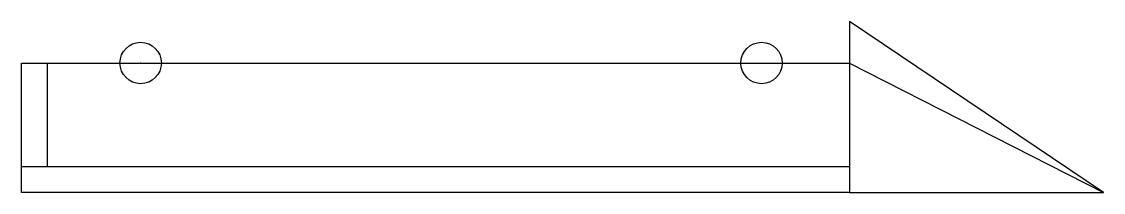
# Model space of a CAD drawing. Header units: millimetres. Extents: x -23 to 186, y -25 to 8.
import ezdxf

# ---------------------------------------------------------------- set-up
doc = ezdxf.new("R2010")
doc.units = ezdxf.units.MM
doc.layers.get('0').update_dxf_attribs({"linetype": 'CONTINUOUS'})

msp = doc.modelspace()

# ---------------------------------------------------------------- linework, layer by layer
for p, q in [((-18, -20), (-18, 0)), ((137, -25), (186.07, -25))]:
    msp.add_line(p, q)
msp.add_lwpolyline([(-23, 0), (137, 0), (186.07, -25), (137, 8), (137, 0), (137, -25), (-23, -25), (-23, -20), (137, -20), (137, -25), (-23, -25)], close=True)
for centre in [(0, 0), (120, 0)]:
    msp.add_circle(centre, 4)
msp.add_point((0, 0))

doc.saveas('drawing.dxf')
